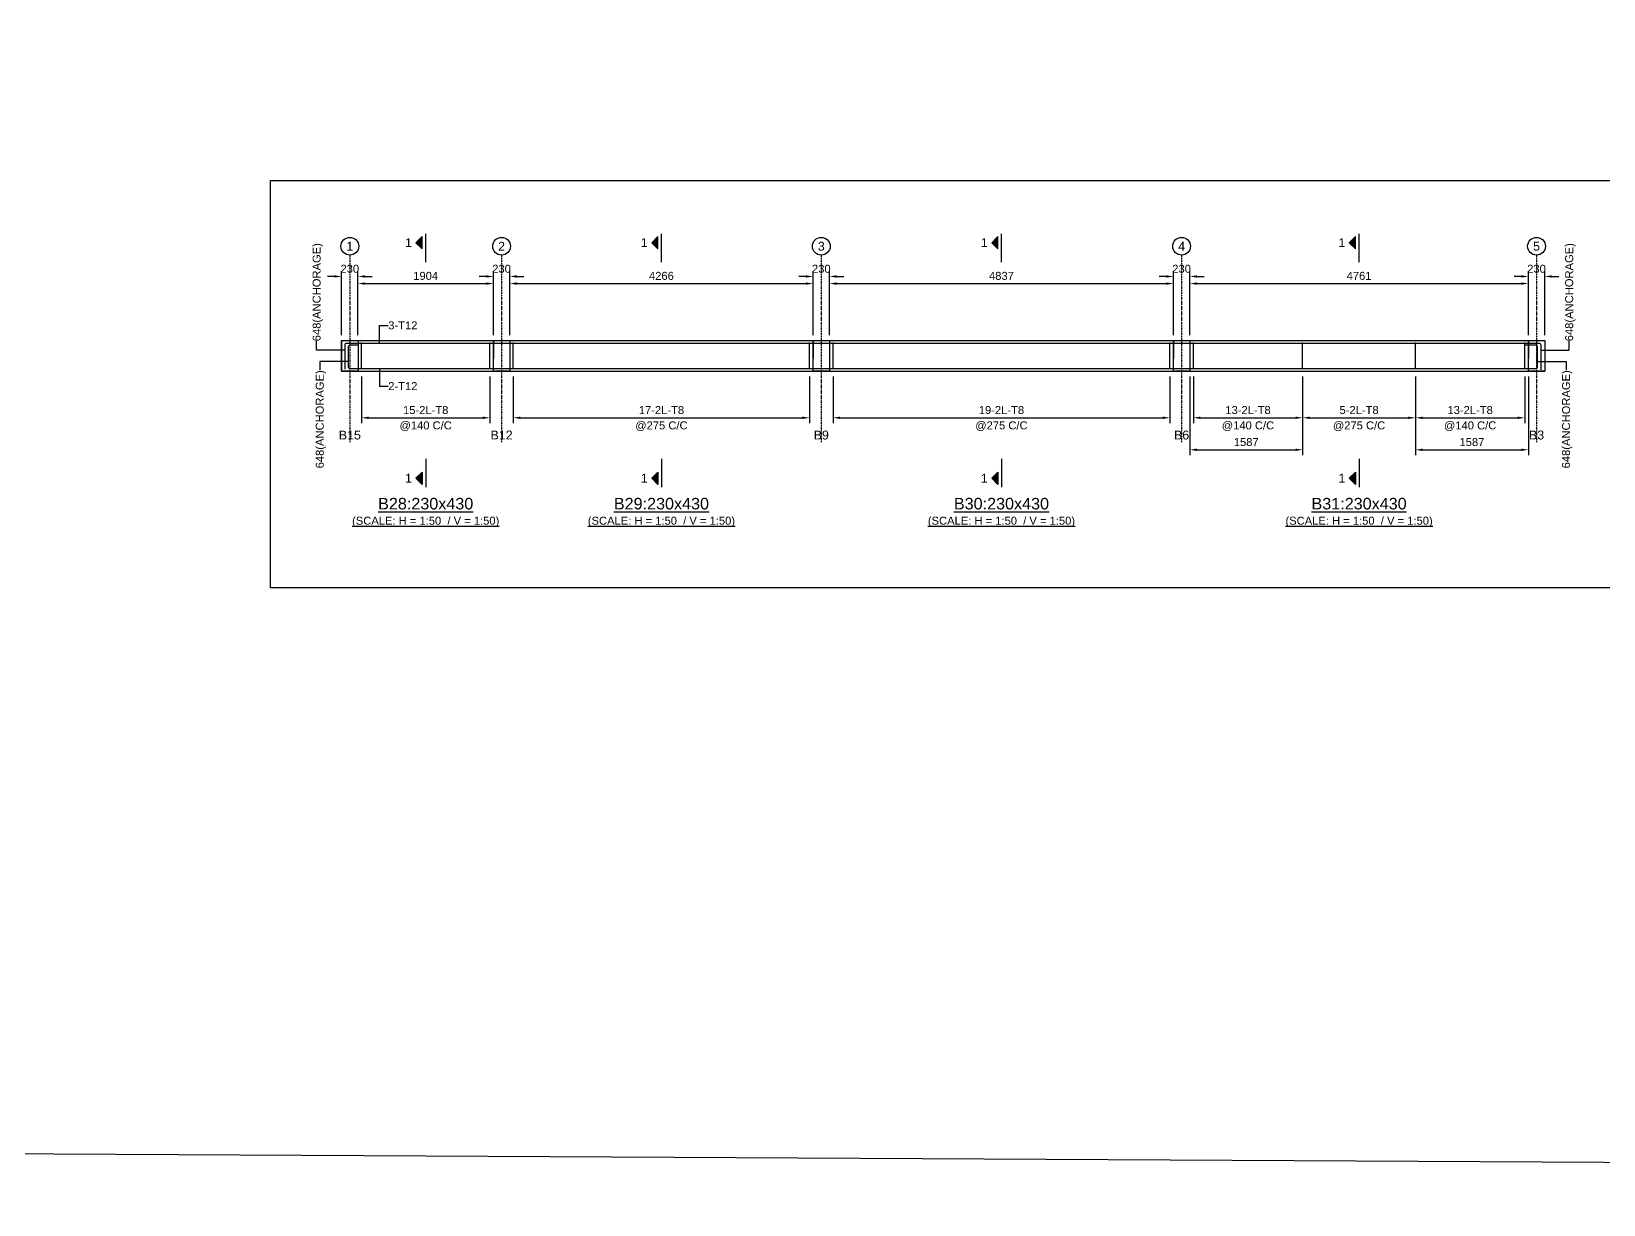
# Model space of a CAD drawing. Header units: inches. Extents: x -816171 to 9366335, y -450961 to 689132.
# Drawn here: x 3891536 to 3935751, y 139179 to 172174 of the extents above; entities that cross this region are included whole.
import ezdxf
from ezdxf.enums import TextEntityAlignment as Align

# ---------------------------------------------------------------- set-up
doc = ezdxf.new("R2010")
doc.units = ezdxf.units.IN
doc.header["$MEASUREMENT"] = 0
doc.linetypes.add('SCCenter', pattern=[1.2, 0.5, -0.3, 0.1, -0.3])
doc.linetypes.add('SCHidden', pattern=[1000, 500, -500])
for name, color, linetype in [('Concrete Line', 2, 'Continuous'), ('Dimension', 31, 'Continuous'), ('Grid', 8, 'Continuous'), ('Labels', 4, 'Continuous'), ('Labels_Support', 4, 'Continuous'), ('Link', 225, 'Continuous'), ('Reinforcement', 130, 'Continuous'), ('Schedule Border', 60, 'Continuous'), ('Section Mark', 5, 'Continuous'), ('Solid', 25, 'Continuous'), ('Text', 31, 'Continuous'), ('Text_Scale', 31, 'Continuous')]:
    doc.layers.add(name, color=color, linetype=linetype)
doc.styles.add('SC-SansSerif', font='SansSerif')
doc.styles.get("Standard").update_dxf_attribs({"font": 'txt.shx'})
doc.dimstyles.new('SCBBSDimStyl', dxfattribs={"dimtxt": 225, "dimasz": 200, "dimexe": 150, "dimexo": 150, "dimgap": 100, "dimtad": 1, "dimtoh": 1, "dimdec": 0, "dimzin": 0, "dimdsep": 46, "dimtxsty": 'SC-SansSerif', "dimcen": 0.09, "dimclrd": 8, "dimclre": 8, "dimclrt": 31, "dimadec": 0, "dimazin": 0, "dimtfac": 1, "dimtdec": 0, "dimtix": 1, "dimtofl": 0, "dimtmove": 0, "dimatfit": 3, "dimfxl": 1, "dimtolj": 1, "dimtzin": 0, "dimarcsym": 0})
doc.dimstyles.get("Standard").update_dxf_attribs({"dimtxt": 0.18, "dimasz": 0.18, "dimexe": 0.18, "dimexo": 0.0625, "dimgap": 0.09, "dimtad": 0, "dimtih": 1, "dimtoh": 1, "dimdec": 4, "dimzin": 0, "dimdsep": 46, "dimtxsty": 'Standard', "dimcen": 0.09, "dimadec": 0, "dimazin": 0, "dimtfac": 1, "dimtdec": 4, "dimtofl": 0, "dimtmove": 0, "dimatfit": 3, "dimfxl": 1, "dimtolj": 1, "dimtzin": 0, "dimarcsym": 0})

# ---------------------------------------------------------------- blocks, each defined once
blk = doc.blocks.new('*D1477')
at = {"layer": 'DEFPOINTS', "color": 0, "transparency": 16777216}
for p in [(3900820, 162622), (3904428, 162622), (3904428, 161307)]:
    blk.add_point(p, dxfattribs=at)
at = {"layer": 'Dimension', "color": 8, "lineweight": -2, "transparency": 16777216}
for p, q in [((3900820, 162472), (3900820, 161157)), ((3904428, 162472), (3904428, 161157)), ((3901020, 161307), (3904228, 161307))]:
    blk.add_line(p, q, dxfattribs=at)
at = {"layer": 'Dimension', "color": 8, "transparency": 16777216}
for points in [[(3901020, 161341), (3901020, 161274), (3900820, 161307)], [(3904228, 161341), (3904228, 161274), (3904428, 161307)]]:
    blk.add_solid(points, dxfattribs=at)
at = {"layer": 'Dimension', "color": 31, "transparency": 16777216, "char_height": 225, "attachment_point": 5, "style": 'SC-SansSerif'}
for s, insert in [('\\A1;15-2L-T8', (3902624, 161523)), ('\\A1;@140 C/C', (3902624, 161071))]:
    blk.add_mtext(s, dxfattribs=dict(at, insert=insert))
blk = doc.blocks.new('*D1478')
at = {"layer": 'DEFPOINTS', "color": 0, "transparency": 16777216}
for p in [(3905088, 162622), (3913420, 162622), (3913420, 161307)]:
    blk.add_point(p, dxfattribs=at)
at = {"layer": 'Dimension', "color": 8, "lineweight": -2, "transparency": 16777216}
for p, q in [((3905088, 162472), (3905088, 161157)), ((3913420, 162472), (3913420, 161157)), ((3905288, 161307), (3913220, 161307))]:
    blk.add_line(p, q, dxfattribs=at)
at = {"layer": 'Dimension', "color": 8, "transparency": 16777216}
for points in [[(3905288, 161341), (3905288, 161274), (3905088, 161307)], [(3913220, 161341), (3913220, 161274), (3913420, 161307)]]:
    blk.add_solid(points, dxfattribs=at)
at = {"layer": 'Dimension', "color": 31, "transparency": 16777216, "char_height": 225, "attachment_point": 5, "style": 'SC-SansSerif'}
for s, insert in [('\\A1;17-2L-T8', (3909254, 161523)), ('\\A1;@275 C/C', (3909254, 161071))]:
    blk.add_mtext(s, dxfattribs=dict(at, insert=insert))
blk = doc.blocks.new('*D1479')
at = {"layer": 'DEFPOINTS', "color": 0, "transparency": 16777216}
for p in [(3914080, 162622), (3923554, 162622), (3923554, 161307)]:
    blk.add_point(p, dxfattribs=at)
at = {"layer": 'Dimension', "color": 8, "lineweight": -2, "transparency": 16777216}
for p, q in [((3914080, 162472), (3914080, 161157)), ((3923554, 162472), (3923554, 161157)), ((3914280, 161307), (3923354, 161307))]:
    blk.add_line(p, q, dxfattribs=at)
at = {"layer": 'Dimension', "color": 8, "transparency": 16777216}
for points in [[(3914280, 161341), (3914280, 161274), (3914080, 161307)], [(3923354, 161341), (3923354, 161274), (3923554, 161307)]]:
    blk.add_solid(points, dxfattribs=at)
at = {"layer": 'Dimension', "color": 31, "transparency": 16777216, "char_height": 225, "attachment_point": 5, "style": 'SC-SansSerif'}
for s, insert in [('\\A1;19-2L-T8', (3918817, 161523)), ('\\A1;@275 C/C', (3918817, 161071))]:
    blk.add_mtext(s, dxfattribs=dict(at, insert=insert))
blk = doc.blocks.new('*D1480')
at = {"layer": 'DEFPOINTS', "color": 0, "transparency": 16777216}
for p in [(3924214, 162622), (3927288, 162622), (3927288, 161307)]:
    blk.add_point(p, dxfattribs=at)
at = {"layer": 'Dimension', "color": 8, "lineweight": -2, "transparency": 16777216}
for p, q in [((3924214, 162472), (3924214, 161157)), ((3927288, 162472), (3927288, 161157)), ((3924414, 161307), (3927088, 161307))]:
    blk.add_line(p, q, dxfattribs=at)
at = {"layer": 'Dimension', "color": 8, "transparency": 16777216}
for points in [[(3924414, 161341), (3924414, 161274), (3924214, 161307)], [(3927088, 161341), (3927088, 161274), (3927288, 161307)]]:
    blk.add_solid(points, dxfattribs=at)
at = {"layer": 'Dimension', "color": 31, "transparency": 16777216, "char_height": 225, "attachment_point": 5, "style": 'SC-SansSerif'}
for s, insert in [('\\A1;13-2L-T8', (3925751, 161523)), ('\\A1;@140 C/C', (3925751, 161071))]:
    blk.add_mtext(s, dxfattribs=dict(at, insert=insert))
blk = doc.blocks.new('*D1481')
at = {"layer": 'DEFPOINTS', "color": 0, "transparency": 16777216}
for p in [(3924114, 162622), (3927288, 162622), (3927288, 160407)]:
    blk.add_point(p, dxfattribs=at)
at = {"layer": 'Dimension', "color": 8, "lineweight": -2, "transparency": 16777216}
for p, q in [((3924114, 162472), (3924114, 160257)), ((3927288, 162472), (3927288, 160257)), ((3924314, 160407), (3927088, 160407))]:
    blk.add_line(p, q, dxfattribs=at)
at = {"layer": 'Dimension', "color": 8, "transparency": 16777216}
for points in [[(3924314, 160441), (3924314, 160374), (3924114, 160407)], [(3927088, 160441), (3927088, 160374), (3927288, 160407)]]:
    blk.add_solid(points, dxfattribs=at)
at = {"layer": 'Dimension', "color": 31, "transparency": 16777216, "insert": (3925701, 160623), "char_height": 225, "attachment_point": 5, "style": 'SC-SansSerif'}
blk.add_mtext('\\A1;1587', dxfattribs=at)
blk = doc.blocks.new('*D1482')
at = {"layer": 'DEFPOINTS', "color": 0, "transparency": 16777216}
for p in [(3927288, 162622), (3930462, 162622), (3930462, 161307)]:
    blk.add_point(p, dxfattribs=at)
at = {"layer": 'Dimension', "color": 8, "lineweight": -2, "transparency": 16777216}
for p, q in [((3927288, 162472), (3927288, 161157)), ((3930462, 162472), (3930462, 161157)), ((3927488, 161307), (3930262, 161307))]:
    blk.add_line(p, q, dxfattribs=at)
at = {"layer": 'Dimension', "color": 8, "transparency": 16777216}
for points in [[(3927488, 161341), (3927488, 161274), (3927288, 161307)], [(3930262, 161341), (3930262, 161274), (3930462, 161307)]]:
    blk.add_solid(points, dxfattribs=at)
at = {"layer": 'Dimension', "color": 31, "transparency": 16777216, "char_height": 225, "attachment_point": 5, "style": 'SC-SansSerif'}
for s, insert in [('\\A1;5-2L-T8', (3928875, 161523)), ('\\A1;@275 C/C', (3928875, 161071))]:
    blk.add_mtext(s, dxfattribs=dict(at, insert=insert))
blk = doc.blocks.new('*D1483')
at = {"layer": 'DEFPOINTS', "color": 0, "transparency": 16777216}
for p in [(3930462, 162622), (3933536, 162622), (3933536, 161307)]:
    blk.add_point(p, dxfattribs=at)
at = {"layer": 'Dimension', "color": 8, "lineweight": -2, "transparency": 16777216}
for p, q in [((3930462, 162472), (3930462, 161157)), ((3933536, 162472), (3933536, 161157)), ((3930662, 161307), (3933336, 161307))]:
    blk.add_line(p, q, dxfattribs=at)
at = {"layer": 'Dimension', "color": 8, "transparency": 16777216}
for points in [[(3930662, 161341), (3930662, 161274), (3930462, 161307)], [(3933336, 161341), (3933336, 161274), (3933536, 161307)]]:
    blk.add_solid(points, dxfattribs=at)
at = {"layer": 'Dimension', "color": 31, "transparency": 16777216, "char_height": 225, "attachment_point": 5, "style": 'SC-SansSerif'}
for s, insert in [('\\A1;13-2L-T8', (3931999, 161523)), ('\\A1;@140 C/C', (3931999, 161071))]:
    blk.add_mtext(s, dxfattribs=dict(at, insert=insert))
blk = doc.blocks.new('*D1484')
at = {"layer": 'DEFPOINTS', "color": 0, "transparency": 16777216}
for p in [(3930462, 162622), (3933636, 162622), (3933636, 160407)]:
    blk.add_point(p, dxfattribs=at)
at = {"layer": 'Dimension', "color": 8, "lineweight": -2, "transparency": 16777216}
for p, q in [((3930462, 162472), (3930462, 160257)), ((3933636, 162472), (3933636, 160257)), ((3930662, 160407), (3933436, 160407))]:
    blk.add_line(p, q, dxfattribs=at)
at = {"layer": 'Dimension', "color": 8, "transparency": 16777216}
for points in [[(3930662, 160441), (3930662, 160374), (3930462, 160407)], [(3933436, 160441), (3933436, 160374), (3933636, 160407)]]:
    blk.add_solid(points, dxfattribs=at)
at = {"layer": 'Dimension', "color": 31, "transparency": 16777216, "insert": (3932049, 160623), "char_height": 225, "attachment_point": 5, "style": 'SC-SansSerif'}
blk.add_mtext('\\A1;1587', dxfattribs=at)
blk = doc.blocks.new('*D1515')
at = {"layer": 'DEFPOINTS', "color": 0, "transparency": 16777216}
for p in [(3904528, 165082), (3900720, 163482), (3904528, 163482)]:
    blk.add_point(p, dxfattribs=at)
at = {"layer": 'Dimension', "color": 8, "lineweight": -2, "transparency": 16777216}
for p, q in [((3900720, 163632), (3900720, 165232)), ((3900920, 165082), (3904328, 165082)), ((3904528, 163632), (3904528, 165232))]:
    blk.add_line(p, q, dxfattribs=at)
at = {"layer": 'Dimension', "color": 8, "transparency": 16777216}
for points in [[(3900920, 165116), (3900920, 165049), (3900720, 165082)], [(3904328, 165116), (3904328, 165049), (3904528, 165082)]]:
    blk.add_solid(points, dxfattribs=at)
at = {"layer": 'Dimension', "color": 31, "transparency": 16777216, "insert": (3902624, 165298), "char_height": 225, "attachment_point": 5, "style": 'SC-SansSerif'}
blk.add_mtext('\\A1;1904', dxfattribs=at)
blk = doc.blocks.new('*D1516')
at = {"layer": 'DEFPOINTS', "color": 0, "transparency": 16777216}
for p in [(3913520, 165082), (3904988, 163482), (3913520, 163482)]:
    blk.add_point(p, dxfattribs=at)
at = {"layer": 'Dimension', "color": 8, "lineweight": -2, "transparency": 16777216}
for p, q in [((3904988, 163632), (3904988, 165232)), ((3905188, 165082), (3913320, 165082)), ((3913520, 163632), (3913520, 165232))]:
    blk.add_line(p, q, dxfattribs=at)
at = {"layer": 'Dimension', "color": 8, "transparency": 16777216}
for points in [[(3905188, 165116), (3905188, 165049), (3904988, 165082)], [(3913320, 165116), (3913320, 165049), (3913520, 165082)]]:
    blk.add_solid(points, dxfattribs=at)
at = {"layer": 'Dimension', "color": 31, "transparency": 16777216, "insert": (3909254, 165298), "char_height": 225, "attachment_point": 5, "style": 'SC-SansSerif'}
blk.add_mtext('\\A1;4266', dxfattribs=at)
blk = doc.blocks.new('*D1517')
at = {"layer": 'DEFPOINTS', "color": 0, "transparency": 16777216}
for p in [(3923654, 165082), (3913980, 163482), (3923654, 163482)]:
    blk.add_point(p, dxfattribs=at)
at = {"layer": 'Dimension', "color": 8, "lineweight": -2, "transparency": 16777216}
for p, q in [((3913980, 163632), (3913980, 165232)), ((3914180, 165082), (3923454, 165082)), ((3923654, 163632), (3923654, 165232))]:
    blk.add_line(p, q, dxfattribs=at)
at = {"layer": 'Dimension', "color": 8, "transparency": 16777216}
for points in [[(3914180, 165116), (3914180, 165049), (3913980, 165082)], [(3923454, 165116), (3923454, 165049), (3923654, 165082)]]:
    blk.add_solid(points, dxfattribs=at)
at = {"layer": 'Dimension', "color": 31, "transparency": 16777216, "insert": (3918817, 165298), "char_height": 225, "attachment_point": 5, "style": 'SC-SansSerif'}
blk.add_mtext('\\A1;4837', dxfattribs=at)
blk = doc.blocks.new('*D1518')
at = {"layer": 'DEFPOINTS', "color": 0, "transparency": 16777216}
for p in [(3933636, 165082), (3924114, 163482), (3933636, 163482)]:
    blk.add_point(p, dxfattribs=at)
at = {"layer": 'Dimension', "color": 8, "lineweight": -2, "transparency": 16777216}
for p, q in [((3924114, 163632), (3924114, 165232)), ((3924314, 165082), (3933436, 165082)), ((3933636, 163632), (3933636, 165232))]:
    blk.add_line(p, q, dxfattribs=at)
at = {"layer": 'Dimension', "color": 8, "transparency": 16777216}
for points in [[(3924314, 165116), (3924314, 165049), (3924114, 165082)], [(3933436, 165116), (3933436, 165049), (3933636, 165082)]]:
    blk.add_solid(points, dxfattribs=at)
at = {"layer": 'Dimension', "color": 31, "transparency": 16777216, "insert": (3928875, 165298), "char_height": 225, "attachment_point": 5, "style": 'SC-SansSerif'}
blk.add_mtext('\\A1;4761', dxfattribs=at)
blk = doc.blocks.new('*D1519')
at = {"layer": 'DEFPOINTS', "color": 0, "transparency": 16777216}
for p in [(3900720, 165282), (3900260, 163482), (3900720, 163482)]:
    blk.add_point(p, dxfattribs=at)
at = {"layer": 'Dimension', "color": 8, "lineweight": -2, "transparency": 16777216}
for p, q in [((3900260, 163632), (3900260, 165432)), ((3900720, 163632), (3900720, 165432)), ((3900060, 165282), (3899860, 165282)), ((3900920, 165282), (3901120, 165282))]:
    blk.add_line(p, q, dxfattribs=at)
at = {"layer": 'Dimension', "color": 8, "transparency": 16777216}
for points in [[(3900060, 165316), (3900060, 165249), (3900260, 165282)], [(3900920, 165316), (3900920, 165249), (3900720, 165282)]]:
    blk.add_solid(points, dxfattribs=at)
at = {"layer": 'Dimension', "color": 31, "transparency": 16777216, "insert": (3900490, 165498), "char_height": 225, "attachment_point": 5, "style": 'SC-SansSerif'}
blk.add_mtext('\\A1;230', dxfattribs=at)
blk = doc.blocks.new('*D1520')
at = {"layer": 'DEFPOINTS', "color": 0, "transparency": 16777216}
for p in [(3904988, 165282), (3904528, 163482), (3904988, 163482)]:
    blk.add_point(p, dxfattribs=at)
at = {"layer": 'Dimension', "color": 8, "lineweight": -2, "transparency": 16777216}
for p, q in [((3904528, 163632), (3904528, 165432)), ((3904988, 163632), (3904988, 165432)), ((3904328, 165282), (3904128, 165282)), ((3905188, 165282), (3905388, 165282))]:
    blk.add_line(p, q, dxfattribs=at)
at = {"layer": 'Dimension', "color": 8, "transparency": 16777216}
for points in [[(3904328, 165316), (3904328, 165249), (3904528, 165282)], [(3905188, 165316), (3905188, 165249), (3904988, 165282)]]:
    blk.add_solid(points, dxfattribs=at)
at = {"layer": 'Dimension', "color": 31, "transparency": 16777216, "insert": (3904758, 165498), "char_height": 225, "attachment_point": 5, "style": 'SC-SansSerif'}
blk.add_mtext('\\A1;230', dxfattribs=at)
blk = doc.blocks.new('*D1521')
at = {"layer": 'DEFPOINTS', "color": 0, "transparency": 16777216}
for p in [(3913980, 165282), (3913520, 163482), (3913980, 163482)]:
    blk.add_point(p, dxfattribs=at)
at = {"layer": 'Dimension', "color": 8, "lineweight": -2, "transparency": 16777216}
for p, q in [((3913520, 163632), (3913520, 165432)), ((3913980, 163632), (3913980, 165432)), ((3913320, 165282), (3913120, 165282)), ((3914180, 165282), (3914380, 165282))]:
    blk.add_line(p, q, dxfattribs=at)
at = {"layer": 'Dimension', "color": 8, "transparency": 16777216}
for points in [[(3913320, 165316), (3913320, 165249), (3913520, 165282)], [(3914180, 165316), (3914180, 165249), (3913980, 165282)]]:
    blk.add_solid(points, dxfattribs=at)
at = {"layer": 'Dimension', "color": 31, "transparency": 16777216, "insert": (3913750, 165498), "char_height": 225, "attachment_point": 5, "style": 'SC-SansSerif'}
blk.add_mtext('\\A1;230', dxfattribs=at)
blk = doc.blocks.new('*D1522')
at = {"layer": 'DEFPOINTS', "color": 0, "transparency": 16777216}
for p in [(3924114, 165282), (3923654, 163482), (3924114, 163482)]:
    blk.add_point(p, dxfattribs=at)
at = {"layer": 'Dimension', "color": 8, "lineweight": -2, "transparency": 16777216}
for p, q in [((3923654, 163632), (3923654, 165432)), ((3924114, 163632), (3924114, 165432)), ((3923454, 165282), (3923254, 165282)), ((3924314, 165282), (3924514, 165282))]:
    blk.add_line(p, q, dxfattribs=at)
at = {"layer": 'Dimension', "color": 8, "transparency": 16777216}
for points in [[(3923454, 165316), (3923454, 165249), (3923654, 165282)], [(3924314, 165316), (3924314, 165249), (3924114, 165282)]]:
    blk.add_solid(points, dxfattribs=at)
at = {"layer": 'Dimension', "color": 31, "transparency": 16777216, "insert": (3923884, 165498), "char_height": 225, "attachment_point": 5, "style": 'SC-SansSerif'}
blk.add_mtext('\\A1;230', dxfattribs=at)
blk = doc.blocks.new('*D1523')
at = {"layer": 'DEFPOINTS', "color": 0, "transparency": 16777216}
for p in [(3934096, 165282), (3933636, 163482), (3934096, 163482)]:
    blk.add_point(p, dxfattribs=at)
at = {"layer": 'Dimension', "color": 8, "lineweight": -2, "transparency": 16777216}
for p, q in [((3933636, 163632), (3933636, 165432)), ((3934096, 163632), (3934096, 165432)), ((3933436, 165282), (3933236, 165282)), ((3934296, 165282), (3934496, 165282))]:
    blk.add_line(p, q, dxfattribs=at)
at = {"layer": 'Dimension', "color": 8, "transparency": 16777216}
for points in [[(3933436, 165316), (3933436, 165249), (3933636, 165282)], [(3934296, 165316), (3934296, 165249), (3934096, 165282)]]:
    blk.add_solid(points, dxfattribs=at)
at = {"layer": 'Dimension', "color": 31, "transparency": 16777216, "insert": (3933866, 165498), "char_height": 225, "attachment_point": 5, "style": 'SC-SansSerif'}
blk.add_mtext('\\A1;230', dxfattribs=at)

msp = doc.modelspace()

# ---------------------------------------------------------------- hatches: boundary and pattern name
at = {"layer": 'Solid'}
for points in [[(3902524.15475, 166407.37641), (3902349.15475, 166232.37641), (3902524.15475, 166057.37641), (3902524.15475, 166407.37641)], [(3909154.65475, 166407.37641), (3908979.65475, 166232.37641), (3909154.65475, 166057.37641), (3909154.65475, 166407.37641)], [(3918717.15475, 166407.37641), (3918542.15475, 166232.37641), (3918717.15475, 166057.37641), (3918717.15475, 166407.37641)], [(3928775.15475, 166407.37641), (3928600.15475, 166232.37641), (3928775.15475, 166057.37641), (3928775.15475, 166407.37641)], [(3902524.15475, 159432.37641), (3902349.15475, 159607.37641), (3902524.15475, 159782.37641), (3902524.15475, 159432.37641)], [(3909154.65475, 159432.37641), (3908979.65475, 159607.37641), (3909154.65475, 159782.37641), (3909154.65475, 159432.37641)], [(3918717.15475, 159432.37641), (3918542.15475, 159607.37641), (3918717.15475, 159782.37641), (3918717.15475, 159432.37641)], [(3928775.15475, 159432.37641), (3928600.15475, 159607.37641), (3928775.15475, 159782.37641), (3928775.15475, 159432.37641)]]:
    msp.add_hatch(color=256, dxfattribs=at).paths.add_polyline_path(points, flags=0)

# ---------------------------------------------------------------- linework, layer by layer
msp.add_lwpolyline([(3749115.89681, 392838.94799), (4155567.65462, 390657.34345), (4155567.65462, 139178.61934), (3749115.89681, 141360.22388)], close=True)
at = {"layer": 'Concrete Line'}
for points in [[(3900260.15475, 163482.37641), (3900720.15475, 163482.37641)], [(3900260.15475, 163482.37641), (3900260.15475, 162622.37641)], [(3900720.15475, 163482.37641), (3904528.15475, 163482.37641)], [(3904528.15475, 163482.37641), (3904988.15475, 163482.37641)], [(3904988.15475, 163482.37641), (3913520.15475, 163482.37641)], [(3913520.15475, 163482.37641), (3913980.15475, 163482.37641)], [(3913980.15475, 163482.37641), (3923654.15475, 163482.37641)], [(3923654.15475, 163482.37641), (3924114.15475, 163482.37641)], [(3924114.15475, 163482.37641), (3933636.15475, 163482.37641)], [(3933636.15475, 163482.37641), (3934096.15475, 163482.37641)], [(3934096.15475, 163482.37641), (3934096.15475, 162622.37641)], [(3900260.15475, 162622.37641), (3900720.15475, 162622.37641)], [(3900720.15475, 162622.37641), (3904528.15475, 162622.37641)], [(3904528.15475, 162622.37641), (3904988.15475, 162622.37641)], [(3904988.15475, 162622.37641), (3913520.15475, 162622.37641)], [(3913520.15475, 162622.37641), (3913980.15475, 162622.37641)], [(3913980.15475, 162622.37641), (3923654.15475, 162622.37641)], [(3923654.15475, 162622.37641), (3924114.15475, 162622.37641)], [(3924114.15475, 162622.37641), (3933636.15475, 162622.37641)], [(3933636.15475, 162622.37641), (3934096.15475, 162622.37641)]]:
    msp.add_lwpolyline(points, dxfattribs=at)
for points in [[(3900260.15475, 163482.37641), (3900720.15475, 163482.37641), (3900720.15475, 163482.37641), (3900720.15475, 162622.37641), (3900720.15475, 162622.37641), (3900260.15475, 162622.37641), (3900260.15475, 162622.37641), (3900260.15475, 163482.37641)], [(3904528.15475, 162622.37641), (3904528.15475, 163482.37641), (3904528.15475, 163482.37641), (3904988.15475, 163482.37641), (3904988.15475, 163482.37641), (3904988.15475, 162622.37641), (3904988.15475, 162622.37641), (3904528.15475, 162622.37641)], [(3913520.15475, 162622.37641), (3913520.15475, 163482.37641), (3913520.15475, 163482.37641), (3913980.15475, 163482.37641), (3913980.15475, 163482.37641), (3913980.15475, 162622.37641), (3913980.15475, 162622.37641), (3913520.15475, 162622.37641)], [(3923654.15475, 162622.37641), (3923654.15475, 163482.37641), (3923654.15475, 163482.37641), (3924114.15475, 163482.37641), (3924114.15475, 163482.37641), (3924114.15475, 162622.37641), (3924114.15475, 162622.37641), (3923654.15475, 162622.37641)], [(3933636.15475, 163482.37641), (3934096.15475, 163482.37641), (3934096.15475, 163482.37641), (3934096.15475, 162622.37641), (3934096.15475, 162622.37641), (3933636.15475, 162622.37641), (3933636.15475, 162622.37641), (3933636.15475, 163482.37641)]]:
    msp.add_lwpolyline(points, close=True, dxfattribs=at)
at = {"layer": 'Concrete Line', "linetype": 'SCHidden'}
for points in [[(3900260.15475, 163482.37641), (3900720.15475, 163482.37641), (3900720.15475, 163482.37641), (3900720.15475, 162622.37641), (3900720.15475, 162622.37641), (3900260.15475, 162622.37641), (3900260.15475, 162622.37641), (3900260.15475, 163482.37641)], [(3904528.15475, 162622.37641), (3904528.15475, 163482.37641), (3904528.15475, 163482.37641), (3904988.15475, 163482.37641), (3904988.15475, 163482.37641), (3904988.15475, 162622.37641), (3904988.15475, 162622.37641), (3904528.15475, 162622.37641)], [(3913520.15475, 162622.37641), (3913520.15475, 163482.37641), (3913520.15475, 163482.37641), (3913980.15475, 163482.37641), (3913980.15475, 163482.37641), (3913980.15475, 162622.37641), (3913980.15475, 162622.37641), (3913520.15475, 162622.37641)], [(3923654.15475, 162622.37641), (3923654.15475, 163482.37641), (3923654.15475, 163482.37641), (3924114.15475, 163482.37641), (3924114.15475, 163482.37641), (3924114.15475, 162622.37641), (3924114.15475, 162622.37641), (3923654.15475, 162622.37641)], [(3933636.15475, 163482.37641), (3934096.15475, 163482.37641), (3934096.15475, 163482.37641), (3934096.15475, 162622.37641), (3934096.15475, 162622.37641), (3933636.15475, 162622.37641), (3933636.15475, 162622.37641), (3933636.15475, 163482.37641)]]:
    msp.add_lwpolyline(points, close=True, dxfattribs=at)
at = {"layer": 'Concrete Line', "color": 8, "linetype": 'SCHidden'}
for points in [[(3900720.15475, 163482.37641), (3900720.15475, 162622.37641)], [(3904528.15475, 163482.37641), (3904528.15475, 162622.37641)], [(3904988.15475, 163482.37641), (3904988.15475, 162622.37641)], [(3913520.15475, 163482.37641), (3913520.15475, 162622.37641)], [(3913980.15475, 163482.37641), (3913980.15475, 162622.37641)], [(3923654.15475, 163482.37641), (3923654.15475, 162622.37641)], [(3924114.15475, 163482.37641), (3924114.15475, 162622.37641)], [(3933636.15475, 163482.37641), (3933636.15475, 162622.37641)]]:
    msp.add_lwpolyline(points, dxfattribs=at)
at = {"layer": 'Grid', "linetype": 'SCCenter'}
for p, q in [((3900490.15475, 165882.37641), (3900490.15475, 160622.37641)), ((3904758.15475, 165882.37641), (3904758.15475, 160622.37641)), ((3913750.15475, 165882.37641), (3913750.15475, 160622.37641)), ((3923884.15475, 165882.37641), (3923884.15475, 160622.37641)), ((3933866.15475, 165882.37641), (3933866.15475, 160622.37641))]:
    msp.add_line(p, q, dxfattribs=at)
at = {"layer": 'Grid'}
for centre in [(3900490.15475, 166132.37641), (3904758.15475, 166132.37641), (3913750.15475, 166132.37641), (3923884.15475, 166132.37641), (3933866.15475, 166132.37641)]:
    msp.add_circle(centre, 250, dxfattribs=at)
at = {"layer": 'Link'}
for p, q in [((3900820.15475, 162682.37641), (3900820.15475, 163422.37641)), ((3904428.15475, 162682.37641), (3904428.15475, 163422.37641)), ((3905088.15475, 162682.37641), (3905088.15475, 163422.37641)), ((3913420.15475, 162682.37641), (3913420.15475, 163422.37641)), ((3914080.15475, 162682.37641), (3914080.15475, 163422.37641)), ((3923554.15475, 162682.37641), (3923554.15475, 163422.37641)), ((3924214.15475, 162682.37641), (3924214.15475, 163422.37641)), ((3927288.16111, 162682.37641), (3927288.16111, 163422.37641)), ((3930462.16747, 162682.37641), (3930462.16747, 163422.37641)), ((3933536.15475, 162682.37641), (3933536.15475, 163422.37641))]:
    msp.add_line(p, q, dxfattribs=at)
at = {"layer": 'Reinforcement'}
for points in [[(3900356.15475, 162670.37641), (3900356.15475, 163360.37641, -0.4142135624), (3900406.15475, 163410.37641), (3933934.15955, 163410.37641, -0.4142135751), (3933984.15955, 163360.37641), (3933984.15955, 162654.37641)], [(3900744.15475, 163346.37641), (3900494.15475, 163346.37641, 0.4142135624), (3900444.15475, 163296.37641), (3900444.15475, 162744.37641, 0.4142135624), (3900494.15475, 162694.37641), (3933846.15955, 162694.37641, 0.4142135751), (3933896.15955, 162744.37641), (3933896.15955, 163296.37641, 0.4142135751), (3933846.15955, 163346.37641), (3933546.15955, 163346.37641)]]:
    msp.add_lwpolyline(points, format="xyb", dxfattribs=at)
at = {"layer": 'Schedule Border'}
msp.add_lwpolyline([(3898260.15475, 167982.37641), (3994236.15955, 167982.37641), (3994236.15955, 156522.37641), (3898260.15475, 156522.37641)], close=True, dxfattribs=at)
at = {"layer": 'Section Mark'}
for points in [[(3902524.15475, 166407.37641), (3902349.15475, 166232.37641), (3902524.15475, 166057.37641), (3902524.15475, 166407.37641)], [(3902624.15475, 165682.37641), (3902624.15475, 166482.37641)], [(3909154.65475, 166407.37641), (3908979.65475, 166232.37641), (3909154.65475, 166057.37641), (3909154.65475, 166407.37641)], [(3909254.65475, 165682.37641), (3909254.65475, 166482.37641)], [(3918717.15475, 166407.37641), (3918542.15475, 166232.37641), (3918717.15475, 166057.37641), (3918717.15475, 166407.37641)], [(3918817.15475, 165682.37641), (3918817.15475, 166482.37641)], [(3928775.15475, 166407.37641), (3928600.15475, 166232.37641), (3928775.15475, 166057.37641), (3928775.15475, 166407.37641)], [(3928875.15475, 165682.37641), (3928875.15475, 166482.37641)], [(3902624.15475, 160157.37641), (3902624.15475, 159357.37641)], [(3909254.65475, 160157.37641), (3909254.65475, 159357.37641)], [(3918817.15475, 160157.37641), (3918817.15475, 159357.37641)], [(3928875.15475, 160157.37641), (3928875.15475, 159357.37641)], [(3902524.15475, 159432.37641), (3902349.15475, 159607.37641), (3902524.15475, 159782.37641), (3902524.15475, 159432.37641)], [(3909154.65475, 159432.37641), (3908979.65475, 159607.37641), (3909154.65475, 159782.37641), (3909154.65475, 159432.37641)], [(3918717.15475, 159432.37641), (3918542.15475, 159607.37641), (3918717.15475, 159782.37641), (3918717.15475, 159432.37641)], [(3928775.15475, 159432.37641), (3928600.15475, 159607.37641), (3928775.15475, 159782.37641), (3928775.15475, 159432.37641)]]:
    msp.add_lwpolyline(points, dxfattribs=at)

# ---------------------------------------------------------------- texts
at = {"layer": 'Grid', "style": 'SC-SansSerif'}
for s, p in [('1', (3900490.15475, 166132.37641)), ('2', (3904758.15475, 166132.37641)), ('3', (3913750.15475, 166132.37641)), ('4', (3923884.15475, 166132.37641)), ('5', (3933866.15475, 166132.37641))]:
    msp.add_text(s, height=250, dxfattribs=at).set_placement(p, align=Align.MIDDLE)
at = {"layer": 'Labels', "style": 'SC-SansSerif'}
for s, p in [('%%uB28:230x430', (3902624.15475, 158632.37641)), ('%%uB29:230x430', (3909254.15475, 158632.37641)), ('%%uB30:230x430', (3918817.15475, 158632.37641)), ('%%uB31:230x430', (3928875.15475, 158632.37641))]:
    msp.add_text(s, height=325, dxfattribs=at).set_placement(p, align=Align.BOTTOM_CENTER)
at = {"layer": 'Labels_Support', "style": 'SC-SansSerif'}
for s, p in [('B15', (3900490.15475, 160622.37641)), ('B12', (3904758.15475, 160622.37641)), ('B9', (3913750.15475, 160622.37641)), ('B6', (3923884.15475, 160622.37641)), ('B3', (3933866.15475, 160622.37641))]:
    msp.add_text(s, height=250, dxfattribs=at).set_placement(p, align=Align.BOTTOM_CENTER)
at = {"layer": 'Section Mark', "style": 'SC-SansSerif'}
for p in [(3902236.65475, 166232.37641), (3908867.15475, 166232.37641), (3918429.65475, 166232.37641), (3928487.65475, 166232.37641), (3902236.65475, 159607.37641), (3908867.15475, 159607.37641), (3918429.65475, 159607.37641), (3928487.65475, 159607.37641)]:
    msp.add_text('1', height=250, dxfattribs=at).set_placement(p, align=Align.MIDDLE_RIGHT)
at = {"layer": 'Text', "style": 'SC-SansSerif'}
for p in [(3899556.15475, 163460.37641), (3934784.15475, 163460.37641)]:
    msp.add_text('648(ANCHORAGE)', height=225, rotation=90, dxfattribs=at).set_placement(p, align=Align.MIDDLE_LEFT)
for s, p in [('3-T12', (3901570.15475, 163907.37641)), ('2-T12', (3901570.15475, 162197.37641))]:
    msp.add_text(s, height=225, dxfattribs=at).set_placement(p, align=Align.MIDDLE_LEFT)
for p in [(3899644.15475, 162644.37641), (3934696.15475, 162644.37641)]:
    msp.add_text('648(ANCHORAGE)', height=225, rotation=90, dxfattribs=at).set_placement(p, align=Align.MIDDLE_RIGHT)
at = {"layer": 'Text_Scale', "style": 'SC-SansSerif'}
for p in [(3902624.15475, 158232.37641), (3909254.15475, 158232.37641), (3918817.15475, 158232.37641), (3928875.15475, 158232.37641)]:
    msp.add_text('%%u(SCALE: H = 1:50  / V = 1:50)', height=225, dxfattribs=at).set_placement(p, align=Align.BOTTOM_CENTER)

# ---------------------------------------------------------------- dimensions: what is measured, and where the dimension line sits
at = {"layer": 'Dimension'}
for base, p1, p2, text, picture, middle in [((3900720.15475, 165282.37641), (3900260.15475, 163482.37641), (3900720.15475, 163482.37641), '230', '*D1519', (3900490.15475, 165498.42579)), ((3904528.15475, 165082.37641), (3900720.15475, 163482.37641), (3904528.15475, 163482.37641), '1904', '*D1515', (3902624.15475, 165298.27147)), ((3904988.15475, 165282.37641), (3904528.15475, 163482.37641), (3904988.15475, 163482.37641), '230', '*D1520', (3904758.15475, 165498.42579)), ((3913520.15475, 165082.37641), (3904988.15475, 163482.37641), (3913520.15475, 163482.37641), '4266', '*D1516', (3909254.15475, 165298.42579)), ((3913980.15475, 165282.37641), (3913520.15475, 163482.37641), (3913980.15475, 163482.37641), '230', '*D1521', (3913750.15475, 165498.42579)), ((3923654.15475, 165082.37641), (3913980.15475, 163482.37641), (3923654.15475, 163482.37641), '4837', '*D1517', (3918817.15475, 165298.42579)), ((3924114.15475, 165282.37641), (3923654.15475, 163482.37641), (3924114.15475, 163482.37641), '230', '*D1522', (3923884.15475, 165498.42579)), ((3933636.15475, 165082.37641), (3924114.15475, 163482.37641), (3933636.15475, 163482.37641), '4761', '*D1518', (3928875.15475, 165298.42579)), ((3934096.15475, 165282.37641), (3933636.15475, 163482.37641), (3934096.15475, 163482.37641), '230', '*D1523', (3933866.15475, 165498.42579)), ((3904428.15475, 161307.37641), (3900820.15475, 162622.37641), (3904428.15475, 162622.37641), '15-2L-T8\\X@140 C/C', '*D1477', (3902624.15475, 161307.37641)), ((3913420.15475, 161307.37641), (3905088.15475, 162622.37641), (3913420.15475, 162622.37641), '17-2L-T8\\X@275 C/C', '*D1478', (3909254.15475, 161307.37641)), ((3923554.15475, 161307.37641), (3914080.15475, 162622.37641), (3923554.15475, 162622.37641), '19-2L-T8\\X@275 C/C', '*D1479', (3918817.15475, 161307.37641)), ((3927288.16115, 160407.37641), (3924114.15475, 162622.37641), (3927288.16115, 162622.37641), '1587', '*D1481', (3925701.15795, 160623.27147)), ((3927288.16115, 161307.37641), (3924214.15475, 162622.37641), (3927288.16115, 162622.37641), '13-2L-T8\\X@140 C/C', '*D1480', (3925751.15795, 161307.37641)), ((3930462.16745, 161307.37641), (3927288.16115, 162622.37641), (3930462.16745, 162622.37641), '5-2L-T8\\X@275 C/C', '*D1482', (3928875.1643, 161307.37641)), ((3933536.15475, 161307.37641), (3930462.16745, 162622.37641), (3933536.15475, 162622.37641), '13-2L-T8\\X@140 C/C', '*D1483', (3931999.1611, 161307.37641)), ((3933636.15475, 160407.37641), (3930462.16745, 162622.37641), (3933636.15475, 162622.37641), '1587', '*D1484', (3932049.1611, 160623.27147))]:
    dim = msp.add_linear_dim(base=base, p1=p1, p2=p2, text=text, dimstyle='SCBBSDimStyl', dxfattribs=at)
    dim.commit()
    dim.dimension.update_dxf_attribs({"geometry": picture, "text_midpoint": middle})

# ---------------------------------------------------------------- leaders
at = {"layer": 'Dimension', "color": 8}
for points in [[(3901320.15475, 163410.37641), (3901320.15475, 163907.37641), (3901570.15475, 163907.37641)], [(3900356.15475, 163210.37641), (3899556.15475, 163210.37641), (3899556.15475, 163460.37641)], [(3933984.15475, 163210.37641), (3934784.15475, 163210.37641), (3934784.15475, 163460.37641)], [(3900444.15475, 162894.37641), (3899644.15475, 162894.37641), (3899644.15475, 162644.37641)], [(3933896.15475, 162894.37641), (3934696.15475, 162894.37641), (3934696.15475, 162644.37641)], [(3901320.15475, 162694.37641), (3901320.15475, 162197.37641), (3901570.15475, 162197.37641)]]:
    msp.add_leader(points, dimstyle='Standard', dxfattribs=at)

doc.saveas('drawing.dxf')
